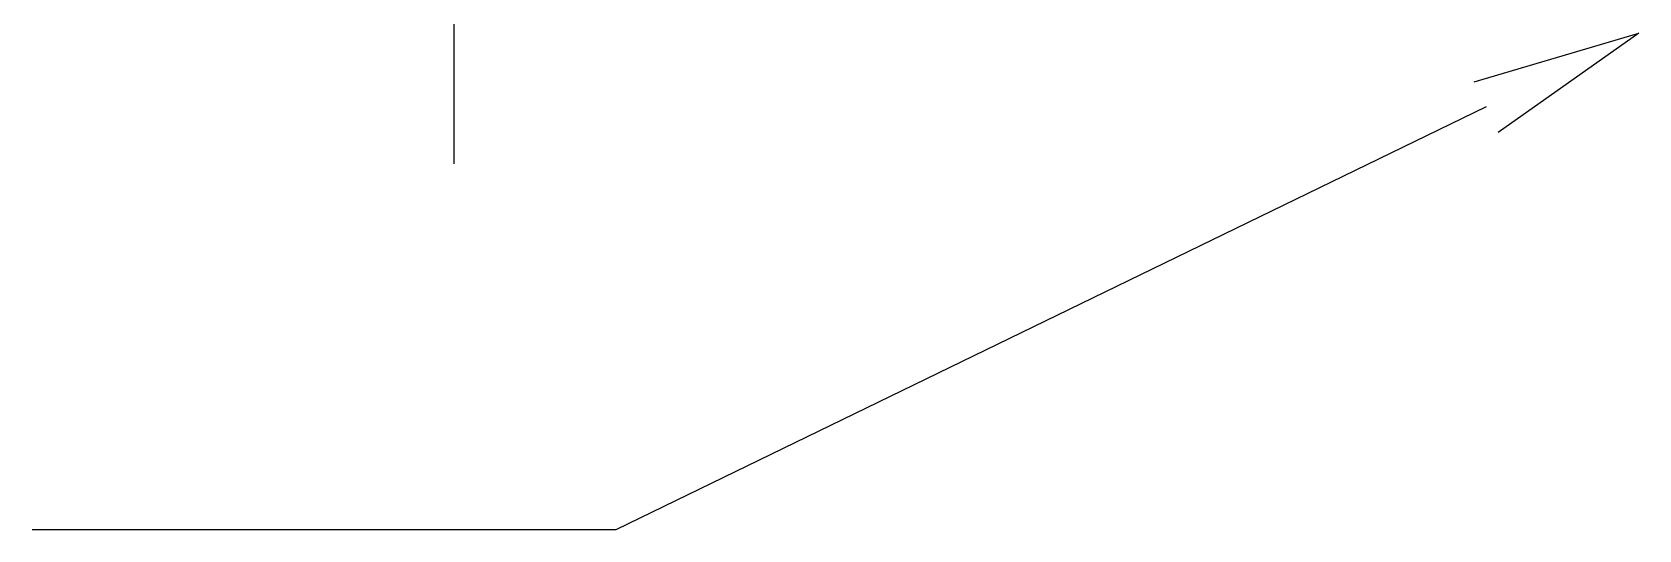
# Model space of a CAD drawing. Header units: millimetres. Extents: x 14 to 201, y 16 to 268.
# Drawn here: x 68.47 to 105.41, y 88.39 to 99.82 of the extents above; entities that cross this region are included whole.
import ezdxf

# ---------------------------------------------------------------- set-up
doc = ezdxf.new("R2010")
doc.units = ezdxf.units.MM
doc.layers.get('0').update_dxf_attribs({"linetype": 'CONTINUOUS'})

msp = doc.modelspace()

# ---------------------------------------------------------------- linework, layer by layer
at = {"color": 0}
for p, q in [((78.1678, 100.711), (78.1678, 96.7948)), ((101.621, 98.6786), (105.41, 99.8001)), ((105.41, 99.8001), (102.172, 97.5155)), ((101.896, 98.1082), (81.8942, 88.3916)), ((81.8942, 88.3916), (68.4749, 88.3916))]:
    msp.add_line(p, q, dxfattribs=at)

doc.saveas('drawing.dxf')
